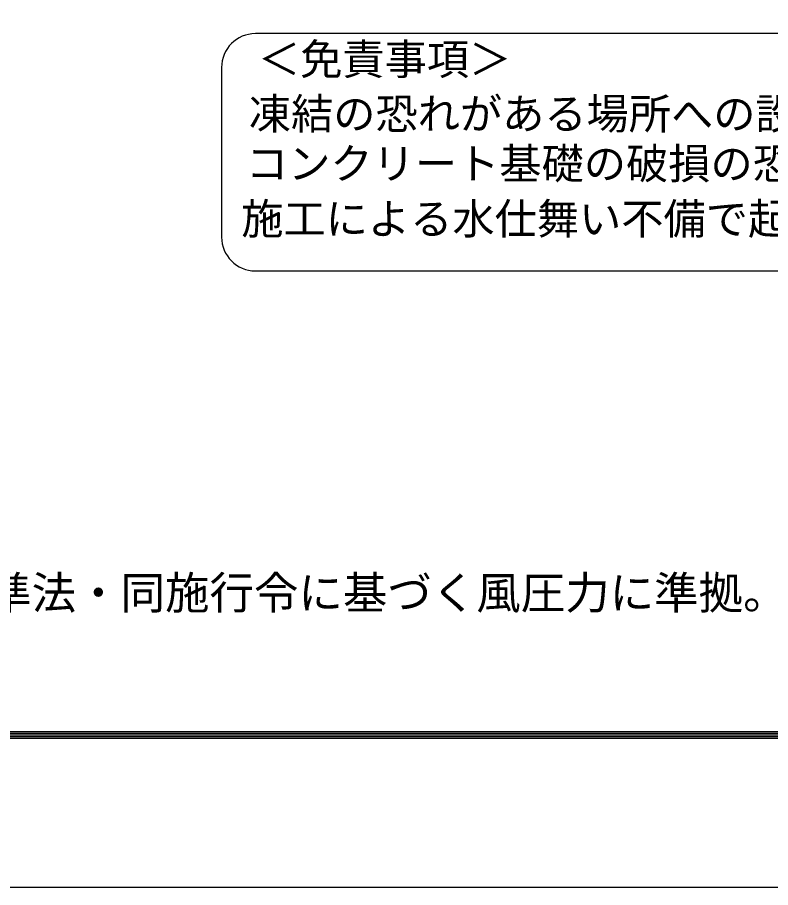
# Model space of a CAD drawing. Units: millimetres, scale not verified. Extents: x -4200 to 4200, y -2970 to 2970.
# Drawn here: x 991 to 2102, y -2970 to -1686 of the extents above; entities that cross this region are included whole.
import ezdxf
from ezdxf.enums import TextEntityAlignment as Align

# ---------------------------------------------------------------- set-up
doc = ezdxf.new("R2010")
doc.units = ezdxf.units.MM
doc.header["$LTSCALE"] = 10
doc.layers.add('0-0_D-TTL-TXT', color=7, linetype='Continuous', lineweight=25)
doc.layers.add('0-E_D-TTL', color=7, linetype='Continuous', lineweight=25)
doc.styles.add('ＭＳ ゴシック', font='')
doc.styles.get('ＭＳ ゴシック').set_extended_font_data('MS Gothic')

msp = doc.modelspace()

# ---------------------------------------------------------------- linework, layer by layer
at = {"layer": '0-0_D-TTL-TXT', "color": 2}
for p, q in [((3787.69, -1710.39), (1342.14, -1710.39)), ((1292.14, -1760.39), (1292.14, -2010.39)), ((1342.14, -2060.39), (3787.69, -2060.39))]:
    msp.add_line(p, q, dxfattribs=at)
for centre, start, end in [((1342.14, -1760.39), 90, 180), ((1342.14, -2010.39), 180, 270)]:
    msp.add_arc(centre, 50, start, end, dxfattribs=at)
at = {"layer": '0-E_D-TTL', "color": 2}
msp.add_lwpolyline([(-4200, 2970), (4200, 2970), (4200, -2970), (-4200, -2970)], close=True, dxfattribs=at)
at = {"layer": '0-E_D-TTL'}
for points in [[(-3930, 2750), (3930, 2750), (3930, -2750), (-3930, -2750)], [(-3927.5, 2747.5), (3927.5, 2747.5), (3927.5, -2747.5), (-3927.5, -2747.5)], [(-3925, 2745), (3925, 2745), (3925, -2745), (-3925, -2745)], [(-3922.5, 2742.5), (3922.5, 2742.5), (3922.5, -2742.5), (-3922.5, -2742.5)], [(-3920, 2740), (3920, 2740), (3920, -2740), (-3920, -2740)]]:
    msp.add_lwpolyline(points, close=True, dxfattribs=at)

# ---------------------------------------------------------------- texts
at = {"layer": '0-0_D-TTL-TXT', "style": 'ＭＳ ゴシック'}
for s, height, p in [('＜免責事項＞ \u3000\u3000', 45.67, (1345.85, -1784.57)), ('凍結の恐れがある場所への設置は、内部に溜まった雨水等の凍結融解により支柱の破損や', 45.67, (1332.32, -1865.07)), ('コンクリート基礎の破損の恐れがありますので施工時、水仕舞いを行ってください。', 45.67, (1328.21, -1938.49)), ('施工による水仕舞い不備で起こる支柱・基礎の破損について当社は責任を負いかねます。 ', 45.67, (1321.22, -2019.99)), ('（設計条件）風荷重：昭和57年改正 建築基準法・同施行令に基づく風圧力に準拠。', 48.09, (-332.45, -2573.6))]:
    msp.add_text(s, height=height, dxfattribs=at).set_placement(p, align=Align.BOTTOM_LEFT)

doc.saveas('drawing.dxf')
